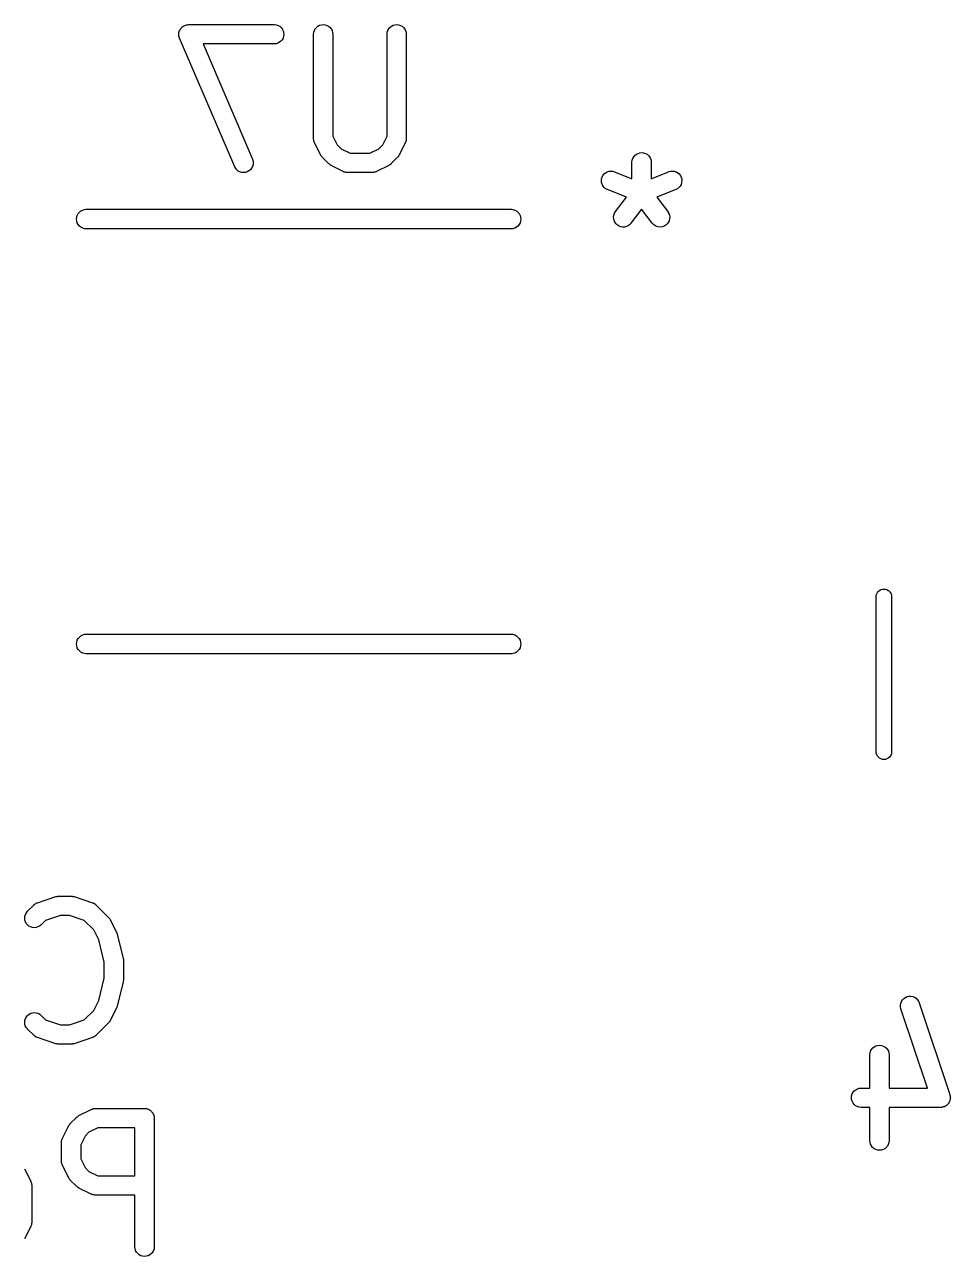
# Model space of a CAD drawing. Extents: x 128.5 to 185.2, y -118.7 to -64.4.
# Drawn here: x 151.16 to 158.36, y -105.75 to -96.17 of the extents above; entities that cross this region are included whole.
import ezdxf

# ---------------------------------------------------------------- set-up
doc = ezdxf.new("R2010")
doc.units = 0
doc.layers.add('BLACK', color=7, linetype='CONTINUOUS')

msp = doc.modelspace()

# ---------------------------------------------------------------- linework, layer by layer
at = {"layer": 'BLACK', "linetype": 'CONTINUOUS'}
for p, q in [((152.363, -96.2183), (152.366, -96.212)), ((152.366, -96.212), (152.369, -96.2059)), ((152.369, -96.2059), (152.37, -96.2057)), ((152.37, -96.2054), (152.374, -96.2)), ((152.37, -96.2057), (152.37, -96.2054)), ((152.374, -96.2), (152.379, -96.1945)), ((152.379, -96.1942), (152.384, -96.1897)), ((152.379, -96.1944), (152.379, -96.1942)), ((152.379, -96.1945), (152.379, -96.1944)), ((152.384, -96.1897), (152.39, -96.1852)), ((152.39, -96.1849), (152.397, -96.1816)), ((152.39, -96.1851), (152.39, -96.1849)), ((152.39, -96.1852), (152.39, -96.1851)), ((152.397, -96.1816), (152.403, -96.1782)), ((152.403, -96.178), (152.41, -96.176)), ((152.403, -96.1782), (152.403, -96.178)), ((152.403, -96.1782), (152.403, -96.1782)), ((152.41, -96.176), (152.417, -96.1739)), ((152.417, -96.1738), (152.424, -96.1731)), ((152.417, -96.1739), (152.417, -96.1738)), ((152.417, -96.1739), (152.417, -96.1739)), ((152.424, -96.1731), (152.431, -96.1724)), ((152.431, -96.1724), (152.432, -96.1724)), ((152.432, -96.1724), (152.432, -96.1724)), ((152.432, -96.1724), (153.099, -96.1724)), ((153.099, -96.1724), (153.1, -96.1724)), ((153.1, -96.1724), (153.114, -96.174)), ((153.114, -96.174), (153.128, -96.1784)), ((153.128, -96.1784), (153.141, -96.1855)), ((153.141, -96.1855), (153.152, -96.1949)), ((153.152, -96.1949), (153.161, -96.2063)), ((153.161, -96.2063), (153.168, -96.2193)), ((153.411, -96.2178), (153.418, -96.205)), ((153.418, -96.205), (153.427, -96.1938)), ((153.427, -96.1938), (153.438, -96.1846)), ((153.438, -96.1846), (153.451, -96.1778)), ((153.451, -96.1778), (153.465, -96.1737)), ((153.465, -96.1737), (153.48, -96.1724)), ((153.48, -96.1724), (153.495, -96.1739)), ((153.495, -96.1739), (153.509, -96.1782)), ((153.509, -96.1782), (153.521, -96.1852)), ((153.521, -96.1852), (153.533, -96.1945)), ((153.533, -96.1945), (153.542, -96.2059)), ((153.542, -96.2059), (153.549, -96.2188)), ((153.982, -96.2178), (153.989, -96.205)), ((153.989, -96.205), (153.998, -96.1938)), ((153.998, -96.1938), (154.01, -96.1846)), ((154.01, -96.1846), (154.023, -96.1778)), ((154.023, -96.1778), (154.037, -96.1737)), ((154.037, -96.1737), (154.051, -96.1724)), ((154.051, -96.1724), (154.066, -96.1739)), ((154.066, -96.1739), (154.08, -96.1782)), ((154.08, -96.1782), (154.093, -96.1852)), ((154.093, -96.1852), (154.104, -96.1945)), ((154.104, -96.1945), (154.113, -96.2059)), ((154.113, -96.2059), (154.12, -96.2188)), ((152.357, -96.2469), (152.358, -96.2399)), ((152.357, -96.2471), (152.357, -96.2469)), ((152.357, -96.2474), (152.357, -96.2471)), ((152.358, -96.2544), (152.357, -96.2474)), ((152.358, -96.2323), (152.36, -96.2256)), ((152.358, -96.2326), (152.358, -96.2323)), ((152.358, -96.2328), (152.358, -96.2326)), ((152.358, -96.2399), (152.358, -96.2328)), ((152.358, -96.2614), (152.358, -96.2544)), ((152.358, -96.2617), (152.358, -96.2614)), ((152.358, -96.2619), (152.358, -96.2617)), ((152.36, -96.2687), (152.358, -96.2619)), ((152.36, -96.2256), (152.363, -96.2188)), ((152.362, -96.2755), (152.36, -96.2687)), ((152.362, -96.2757), (152.362, -96.2755)), ((152.363, -96.276), (152.362, -96.2757)), ((152.363, -96.2186), (152.363, -96.2183)), ((152.363, -96.2188), (152.363, -96.2186)), ((152.363, -96.2769), (152.363, -96.276)), ((152.791, -97.2769), (152.363, -96.2769)), ((153.14, -96.3098), (153.127, -96.3167)), ((153.151, -96.3006), (153.14, -96.3098)), ((153.161, -96.2893), (153.151, -96.3006)), ((153.168, -96.2764), (153.161, -96.2893)), ((153.168, -96.2193), (153.172, -96.2333)), ((153.172, -96.2625), (153.168, -96.2764)), ((153.172, -96.2333), (153.174, -96.2479)), ((153.174, -96.2479), (153.172, -96.2625)), ((153.404, -96.2463), (153.406, -96.2318)), ((153.404, -96.2474), (153.404, -96.2463)), ((153.404, -97.0569), (153.404, -96.2474)), ((153.406, -96.2318), (153.411, -96.2178)), ((153.549, -96.2188), (153.553, -96.2328)), ((153.553, -96.2328), (153.554, -96.2474)), ((153.554, -96.2474), (153.554, -97.0392)), ((153.976, -96.2463), (153.978, -96.2318)), ((153.976, -96.2474), (153.976, -96.2463)), ((153.976, -97.0392), (153.976, -96.2474)), ((153.978, -96.2318), (153.982, -96.2178)), ((154.12, -96.2188), (154.124, -96.2328)), ((154.124, -96.2328), (154.126, -96.2474)), ((154.126, -96.2474), (154.126, -97.0569)), ((153.099, -96.3224), (152.546, -96.3224)), ((152.546, -96.3224), (152.929, -97.2178)), ((153.113, -96.321), (153.099, -96.3224)), ((153.127, -96.3167), (153.113, -96.321)), ((153.405, -97.0591), (153.404, -97.0569)), ((153.405, -97.0613), (153.405, -97.0591)), ((153.405, -97.0664), (153.405, -97.0613)), ((153.406, -97.0715), (153.405, -97.0664)), ((153.407, -97.0736), (153.406, -97.0715)), ((153.407, -97.0758), (153.407, -97.0736)), ((153.409, -97.0806), (153.407, -97.0758)), ((153.554, -97.0392), (153.589, -97.1077)), ((153.942, -97.1077), (153.976, -97.0392)), ((154.124, -97.0746), (154.123, -97.0768)), ((154.125, -97.0674), (154.124, -97.0725)), ((154.124, -97.0725), (154.124, -97.0746)), ((154.126, -97.0624), (154.125, -97.0674)), ((154.126, -97.0569), (154.126, -97.058)), ((154.126, -97.058), (154.126, -97.0601)), ((154.126, -97.0601), (154.126, -97.0624)), ((153.41, -97.0855), (153.409, -97.0806)), ((153.411, -97.0874), (153.41, -97.0855)), ((153.412, -97.0895), (153.411, -97.0874)), ((153.412, -97.0904), (153.412, -97.0895)), ((153.46, -97.1857), (153.412, -97.0904)), ((153.589, -97.1077), (153.619, -97.1381)), ((153.619, -97.1381), (153.688, -97.1724)), ((153.843, -97.1724), (153.911, -97.1381)), ((153.911, -97.1381), (153.942, -97.1077)), ((154.118, -97.0904), (154.07, -97.1857)), ((154.119, -97.0884), (154.118, -97.0904)), ((154.12, -97.0864), (154.119, -97.0884)), ((154.121, -97.0816), (154.12, -97.0864)), ((154.123, -97.0768), (154.121, -97.0816)), ((155.928, -97.1728), (155.942, -97.1687)), ((155.942, -97.1687), (155.957, -97.1674)), ((155.957, -97.1674), (155.971, -97.1689)), ((155.971, -97.1689), (155.985, -97.1732)), ((152.929, -97.2178), (152.93, -97.2188)), ((152.93, -97.2188), (152.934, -97.2328)), ((152.934, -97.2619), (152.93, -97.276)), ((152.934, -97.2328), (152.935, -97.2474)), ((152.935, -97.2474), (152.934, -97.2619)), ((153.462, -97.1893), (153.46, -97.1857)), ((153.464, -97.193), (153.462, -97.1893)), ((153.466, -97.1954), (153.464, -97.193)), ((153.468, -97.1981), (153.466, -97.1954)), ((153.471, -97.2011), (153.468, -97.1981)), ((153.473, -97.2044), (153.471, -97.2011)), ((153.474, -97.2052), (153.473, -97.2044)), ((153.522, -97.2528), (153.474, -97.2052)), ((153.525, -97.2555), (153.522, -97.2528)), ((153.528, -97.2584), (153.525, -97.2555)), ((153.531, -97.2601), (153.528, -97.2584)), ((153.533, -97.2621), (153.531, -97.2601)), ((153.537, -97.2641), (153.533, -97.2621)), ((153.54, -97.2664), (153.537, -97.2641)), ((153.541, -97.2668), (153.54, -97.2664)), ((153.636, -97.3145), (153.541, -97.2668)), ((153.688, -97.1724), (153.843, -97.1724)), ((153.989, -97.2668), (153.894, -97.3145)), ((153.993, -97.2646), (153.989, -97.2668)), ((153.997, -97.2627), (153.993, -97.2646)), ((153.999, -97.2607), (153.997, -97.2627)), ((154.002, -97.2591), (153.999, -97.2607)), ((154.005, -97.2562), (154.002, -97.2591)), ((154.008, -97.2535), (154.005, -97.2562)), ((154.009, -97.2528), (154.008, -97.2535)), ((154.056, -97.2052), (154.009, -97.2528)), ((154.059, -97.2019), (154.056, -97.2052)), ((154.062, -97.1989), (154.059, -97.2019)), ((154.064, -97.1963), (154.062, -97.1989)), ((154.066, -97.1939), (154.064, -97.1963)), ((154.068, -97.1902), (154.066, -97.1939)), ((154.07, -97.1866), (154.068, -97.1902)), ((154.07, -97.1857), (154.07, -97.1866)), ((155.881, -97.2413), (155.883, -97.2268)), ((155.881, -97.2424), (155.881, -97.2413)), ((155.881, -97.3697), (155.881, -97.2424)), ((155.883, -97.2268), (155.887, -97.2128)), ((155.887, -97.2128), (155.894, -97.2)), ((155.894, -97.2), (155.904, -97.1888)), ((155.904, -97.1888), (155.915, -97.1796)), ((155.915, -97.1796), (155.928, -97.1728)), ((155.985, -97.1732), (155.998, -97.1802)), ((155.998, -97.1802), (156.009, -97.1895)), ((156.009, -97.1895), (156.018, -97.2009)), ((156.018, -97.2009), (156.025, -97.2138)), ((156.025, -97.2138), (156.03, -97.2278)), ((156.03, -97.2278), (156.031, -97.2424)), ((156.031, -97.2424), (156.031, -97.3697)), ((152.799, -97.2898), (152.791, -97.2769)), ((152.808, -97.301), (152.799, -97.2898)), ((152.819, -97.3101), (152.808, -97.301)), ((152.832, -97.3169), (152.819, -97.3101)), ((152.846, -97.3211), (152.832, -97.3169)), ((152.861, -97.3224), (152.846, -97.3211)), ((152.876, -97.3208), (152.861, -97.3224)), ((152.889, -97.3165), (152.876, -97.3208)), ((152.902, -97.3096), (152.889, -97.3165)), ((152.914, -97.3002), (152.902, -97.3096)), ((152.923, -97.2889), (152.914, -97.3002)), ((152.93, -97.276), (152.923, -97.2889)), ((153.638, -97.3153), (153.636, -97.3145)), ((153.64, -97.3163), (153.638, -97.3153)), ((153.645, -97.3179), (153.64, -97.3163)), ((153.65, -97.3197), (153.645, -97.3179)), ((153.652, -97.3201), (153.65, -97.3197)), ((153.654, -97.3207), (153.652, -97.3201)), ((153.659, -97.3213), (153.654, -97.3207)), ((153.665, -97.3222), (153.659, -97.3213)), ((153.667, -97.3221), (153.665, -97.3222)), ((153.669, -97.3224), (153.667, -97.3221)), ((153.67, -97.3224), (153.669, -97.3224)), ((153.86, -97.3224), (153.67, -97.3224)), ((153.863, -97.3222), (153.86, -97.3224)), ((153.865, -97.3223), (153.863, -97.3222)), ((153.87, -97.3215), (153.865, -97.3223)), ((153.875, -97.321), (153.87, -97.3215)), ((153.877, -97.3203), (153.875, -97.321)), ((153.879, -97.32), (153.877, -97.3203)), ((153.884, -97.3182), (153.879, -97.32)), ((153.889, -97.3167), (153.884, -97.3182)), ((153.891, -97.3157), (153.889, -97.3167)), ((153.893, -97.3149), (153.891, -97.3157)), ((153.894, -97.3145), (153.893, -97.3149)), ((155.644, -97.3709), (155.648, -97.3569)), ((155.648, -97.3569), (155.655, -97.3439)), ((155.655, -97.3439), (155.665, -97.3326)), ((155.665, -97.3326), (155.676, -97.3232)), ((155.676, -97.3232), (155.689, -97.3162)), ((155.689, -97.3162), (155.703, -97.3118)), ((155.703, -97.3118), (155.717, -97.3102)), ((155.717, -97.3102), (155.732, -97.3115)), ((155.732, -97.3115), (155.746, -97.3156)), ((155.746, -97.3156), (155.881, -97.3697)), ((156.031, -97.3697), (156.166, -97.3156)), ((156.166, -97.3156), (156.167, -97.3152)), ((156.167, -97.3152), (156.181, -97.3113)), ((156.181, -97.3113), (156.196, -97.3103)), ((156.196, -97.3103), (156.21, -97.312)), ((156.21, -97.312), (156.224, -97.3166)), ((156.224, -97.3166), (156.237, -97.3238)), ((156.237, -97.3238), (156.248, -97.3333)), ((156.248, -97.3333), (156.257, -97.3448)), ((156.257, -97.3448), (156.264, -97.3579)), ((156.264, -97.3579), (156.268, -97.372)), ((155.643, -97.3855), (155.644, -97.3709)), ((155.644, -97.4001), (155.643, -97.3855)), ((155.649, -97.4141), (155.644, -97.4001)), ((155.656, -97.427), (155.649, -97.4141)), ((155.665, -97.4383), (155.656, -97.427)), ((155.676, -97.4476), (155.665, -97.4383)), ((155.689, -97.4545), (155.676, -97.4476)), ((155.69, -97.4549), (155.689, -97.4545)), ((155.837, -97.5138), (155.69, -97.4549)), ((156.222, -97.4549), (156.075, -97.5138)), ((156.235, -97.4481), (156.222, -97.4549)), ((156.246, -97.439), (156.235, -97.4481)), ((156.256, -97.4278), (156.246, -97.439)), ((156.263, -97.415), (156.256, -97.4278)), ((156.267, -97.4011), (156.263, -97.415)), ((156.269, -97.3865), (156.267, -97.4011)), ((156.268, -97.372), (156.269, -97.3865)), ((155.753, -97.626), (155.837, -97.5138)), ((156.075, -97.5138), (156.159, -97.626)), ((151.567, -97.6547), (151.574, -97.6415)), ((151.574, -97.6415), (151.584, -97.6299)), ((151.584, -97.6299), (151.595, -97.6203)), ((151.595, -97.6203), (151.609, -97.6133)), ((151.609, -97.6133), (151.623, -97.6089)), ((151.623, -97.6089), (151.634, -97.6078)), ((151.634, -97.6078), (154.944, -97.6078)), ((154.944, -97.6078), (154.955, -97.6089)), ((154.955, -97.6089), (154.969, -97.6133)), ((154.969, -97.6133), (154.983, -97.6203)), ((154.983, -97.6203), (154.994, -97.6299)), ((154.994, -97.6299), (155.004, -97.6415)), ((155.004, -97.6415), (155.011, -97.6547)), ((155.741, -97.6522), (155.746, -97.6385)), ((155.746, -97.6385), (155.753, -97.626)), ((155.956, -97.6055), (155.873, -97.716)), ((156.039, -97.716), (155.956, -97.6055)), ((156.159, -97.626), (156.159, -97.6268)), ((156.159, -97.6268), (156.167, -97.6394)), ((156.167, -97.6394), (156.172, -97.6532)), ((151.561, -97.684), (151.563, -97.6691)), ((151.563, -97.6989), (151.561, -97.684)), ((151.563, -97.6691), (151.567, -97.6547)), ((151.567, -97.7133), (151.563, -97.6989)), ((151.574, -97.7265), (151.567, -97.7133)), ((151.584, -97.7381), (151.574, -97.7265)), ((151.595, -97.7477), (151.584, -97.7381)), ((154.994, -97.7381), (154.983, -97.7477)), ((155.004, -97.7265), (154.994, -97.7381)), ((155.011, -97.7133), (155.004, -97.7265)), ((155.011, -97.6547), (155.015, -97.6691)), ((155.015, -97.6989), (155.011, -97.7133)), ((155.015, -97.6691), (155.017, -97.684)), ((155.017, -97.684), (155.015, -97.6989)), ((155.738, -97.6667), (155.741, -97.6522)), ((155.739, -97.6813), (155.738, -97.6667)), ((155.742, -97.6955), (155.739, -97.6813)), ((155.748, -97.7088), (155.742, -97.6955)), ((155.757, -97.7207), (155.748, -97.7088)), ((155.768, -97.7306), (155.757, -97.7207)), ((155.78, -97.7383), (155.768, -97.7306)), ((155.794, -97.7434), (155.78, -97.7383)), ((155.808, -97.7458), (155.794, -97.7434)), ((155.823, -97.7453), (155.808, -97.7458)), ((155.837, -97.742), (155.823, -97.7453)), ((155.851, -97.736), (155.837, -97.742)), ((155.862, -97.7274), (155.851, -97.736)), ((155.873, -97.7168), (155.862, -97.7274)), ((155.873, -97.716), (155.873, -97.7168)), ((156.049, -97.7267), (156.039, -97.716)), ((156.061, -97.7354), (156.049, -97.7267)), ((156.074, -97.7416), (156.061, -97.7354)), ((156.088, -97.7452), (156.074, -97.7416)), ((156.103, -97.7459), (156.088, -97.7452)), ((156.117, -97.7437), (156.103, -97.7459)), ((156.131, -97.7388), (156.117, -97.7437)), ((156.143, -97.7313), (156.131, -97.7388)), ((156.154, -97.7215), (156.143, -97.7313)), ((156.163, -97.7097), (156.154, -97.7215)), ((156.169, -97.6965), (156.163, -97.7097)), ((156.173, -97.6823), (156.169, -97.6965)), ((156.172, -97.6532), (156.174, -97.6677)), ((156.174, -97.6677), (156.173, -97.6823)), ((151.609, -97.7547), (151.595, -97.7477)), ((151.623, -97.7591), (151.609, -97.7547)), ((151.634, -97.7602), (151.623, -97.7591)), ((154.944, -97.7602), (151.634, -97.7602)), ((154.955, -97.7591), (154.944, -97.7602)), ((154.969, -97.7547), (154.955, -97.7591)), ((154.983, -97.7477), (154.969, -97.7547)), ((157.78, -100.617), (157.781, -100.608)), ((157.78, -101.827), (157.78, -100.617)), ((157.781, -100.608), (157.784, -100.597)), ((157.784, -100.597), (157.79, -100.586)), ((157.79, -100.586), (157.797, -100.577)), ((157.797, -100.577), (157.807, -100.57)), ((157.807, -100.57), (157.817, -100.564)), ((157.817, -100.564), (157.828, -100.561)), ((157.828, -100.561), (157.84, -100.56)), ((157.84, -100.56), (157.852, -100.561)), ((157.852, -100.561), (157.863, -100.564)), ((157.863, -100.564), (157.873, -100.57)), ((157.873, -100.57), (157.883, -100.577)), ((157.883, -100.577), (157.89, -100.586)), ((157.89, -100.586), (157.896, -100.597)), ((157.896, -100.597), (157.899, -100.608)), ((157.899, -100.608), (157.9, -100.617)), ((157.9, -100.617), (157.9, -101.827)), ((151.561, -100.986), (151.563, -100.971)), ((151.563, -101.001), (151.561, -100.986)), ((151.563, -100.971), (151.567, -100.957)), ((151.567, -101.015), (151.563, -101.001)), ((151.567, -100.957), (151.574, -100.943)), ((151.574, -100.943), (151.584, -100.932)), ((151.584, -100.932), (151.595, -100.922)), ((151.595, -100.922), (151.609, -100.915)), ((151.609, -100.915), (151.623, -100.911)), ((151.623, -100.911), (151.634, -100.91)), ((151.634, -100.91), (154.944, -100.91)), ((154.944, -100.91), (154.955, -100.911)), ((154.955, -100.911), (154.969, -100.915)), ((154.969, -100.915), (154.983, -100.922)), ((154.983, -100.922), (154.994, -100.932)), ((154.994, -100.932), (155.004, -100.943)), ((155.004, -100.943), (155.011, -100.957)), ((155.011, -100.957), (155.015, -100.971)), ((155.015, -101.001), (155.011, -101.015)), ((155.015, -100.971), (155.017, -100.986)), ((155.017, -100.986), (155.015, -101.001)), ((151.574, -101.029), (151.567, -101.015)), ((151.584, -101.04), (151.574, -101.029)), ((151.595, -101.05), (151.584, -101.04)), ((151.609, -101.057), (151.595, -101.05)), ((151.623, -101.061), (151.609, -101.057)), ((151.634, -101.062), (151.623, -101.061)), ((154.944, -101.062), (151.634, -101.062)), ((154.955, -101.061), (154.944, -101.062)), ((154.969, -101.057), (154.955, -101.061)), ((154.983, -101.05), (154.969, -101.057)), ((154.994, -101.04), (154.983, -101.05)), ((155.004, -101.029), (154.994, -101.04)), ((155.011, -101.015), (155.004, -101.029)), ((157.781, -101.836), (157.78, -101.827)), ((157.784, -101.847), (157.781, -101.836)), ((157.79, -101.858), (157.784, -101.847)), ((157.797, -101.867), (157.79, -101.858)), ((157.89, -101.858), (157.883, -101.867)), ((157.896, -101.847), (157.89, -101.858)), ((157.899, -101.836), (157.896, -101.847)), ((157.9, -101.827), (157.899, -101.836)), ((157.807, -101.874), (157.797, -101.867)), ((157.817, -101.88), (157.807, -101.874)), ((157.828, -101.883), (157.817, -101.88)), ((157.84, -101.884), (157.828, -101.883)), ((157.852, -101.883), (157.84, -101.884)), ((157.863, -101.88), (157.852, -101.883)), ((157.873, -101.874), (157.863, -101.88)), ((157.883, -101.867), (157.873, -101.874)), ((151.232, -103.012), (151.236, -103.009)), ((151.236, -103.009), (151.24, -103.006)), ((151.24, -103.006), (151.242, -103.005)), ((151.242, -103.005), (151.244, -103.004)), ((151.244, -103.004), (151.248, -103.002)), ((151.248, -103.002), (151.253, -102.999)), ((151.253, -102.999), (151.255, -102.999)), ((151.255, -102.999), (151.257, -102.998)), ((151.257, -102.998), (151.4, -102.95)), ((151.4, -102.95), (151.401, -102.95)), ((151.401, -102.95), (151.405, -102.949)), ((151.405, -102.949), (151.409, -102.948)), ((151.409, -102.948), (151.412, -102.948)), ((151.412, -102.948), (151.415, -102.947)), ((151.415, -102.947), (151.419, -102.947)), ((151.419, -102.947), (151.424, -102.946)), ((151.424, -102.946), (151.519, -102.946)), ((151.519, -102.946), (151.52, -102.946)), ((151.52, -102.946), (151.524, -102.947)), ((151.524, -102.947), (151.528, -102.947)), ((151.528, -102.947), (151.531, -102.948)), ((151.531, -102.948), (151.534, -102.948)), ((151.534, -102.948), (151.538, -102.949)), ((151.538, -102.949), (151.542, -102.95)), ((151.542, -102.95), (151.685, -102.998)), ((151.685, -102.998), (151.686, -102.998)), ((151.686, -102.998), (151.688, -102.999)), ((151.688, -102.999), (151.69, -103)), ((151.69, -103), (151.695, -103.002)), ((151.695, -103.002), (151.7, -103.004)), ((151.7, -103.004), (151.701, -103.006)), ((151.701, -103.006), (151.703, -103.007)), ((151.703, -103.007), (151.707, -103.01)), ((151.707, -103.01), (151.711, -103.013)), ((151.158, -103.116), (151.16, -103.102)), ((151.16, -103.102), (151.164, -103.088)), ((151.164, -103.088), (151.171, -103.075)), ((151.171, -103.075), (151.18, -103.064)), ((151.18, -103.064), (151.228, -103.016)), ((151.228, -103.015), (151.23, -103.014)), ((151.228, -103.016), (151.228, -103.015)), ((151.23, -103.014), (151.232, -103.012)), ((151.436, -103.096), (151.321, -103.135)), ((151.507, -103.096), (151.436, -103.096)), ((151.621, -103.135), (151.507, -103.096)), ((151.711, -103.013), (151.713, -103.015)), ((151.713, -103.015), (151.715, -103.016)), ((151.715, -103.016), (151.81, -103.111)), ((151.159, -103.131), (151.158, -103.116)), ((151.164, -103.145), (151.159, -103.131)), ((151.17, -103.158), (151.164, -103.145)), ((151.18, -103.169), (151.17, -103.158)), ((151.191, -103.179), (151.18, -103.169)), ((151.204, -103.186), (151.191, -103.179)), ((151.218, -103.19), (151.204, -103.186)), ((151.232, -103.192), (151.218, -103.19)), ((151.247, -103.19), (151.232, -103.192)), ((151.261, -103.186), (151.247, -103.19)), ((151.274, -103.18), (151.261, -103.186)), ((151.285, -103.17), (151.274, -103.18)), ((151.286, -103.17), (151.285, -103.17)), ((151.321, -103.135), (151.286, -103.17)), ((151.695, -103.209), (151.621, -103.135)), ((151.81, -103.111), (151.811, -103.112)), ((151.811, -103.112), (151.813, -103.115)), ((151.813, -103.115), (151.816, -103.118)), ((151.816, -103.118), (151.818, -103.121)), ((151.818, -103.121), (151.82, -103.123)), ((151.82, -103.123), (151.822, -103.127)), ((151.822, -103.127), (151.824, -103.131)), ((151.824, -103.131), (151.872, -103.226)), ((151.734, -103.286), (151.695, -103.209)), ((151.777, -103.459), (151.734, -103.286)), ((151.872, -103.226), (151.872, -103.227)), ((151.872, -103.227), (151.872, -103.227)), ((151.872, -103.227), (151.872, -103.227)), ((151.872, -103.227), (151.875, -103.234)), ((151.875, -103.234), (151.877, -103.241)), ((151.877, -103.241), (151.877, -103.241)), ((151.877, -103.241), (151.877, -103.241)), ((151.877, -103.241), (151.925, -103.432)), ((151.777, -103.584), (151.777, -103.459)), ((151.925, -103.432), (151.925, -103.433)), ((151.925, -103.433), (151.925, -103.434)), ((151.925, -103.434), (151.926, -103.435)), ((151.926, -103.435), (151.926, -103.441)), ((151.926, -103.441), (151.927, -103.447)), ((151.927, -103.447), (151.927, -103.449)), ((151.927, -103.449), (151.927, -103.45)), ((151.927, -103.45), (151.927, -103.593)), ((151.734, -103.757), (151.777, -103.584)), ((151.925, -103.611), (151.877, -103.801)), ((151.926, -103.602), (151.925, -103.608)), ((151.925, -103.608), (151.925, -103.61)), ((151.925, -103.61), (151.925, -103.611)), ((151.927, -103.597), (151.926, -103.602)), ((151.927, -103.593), (151.927, -103.594)), ((151.927, -103.594), (151.927, -103.595)), ((151.927, -103.595), (151.927, -103.597)), ((151.695, -103.834), (151.734, -103.757)), ((157.972, -103.778), (157.977, -103.765)), ((157.977, -103.765), (157.985, -103.752)), ((157.985, -103.752), (157.995, -103.742)), ((157.995, -103.742), (158.007, -103.733)), ((158.007, -103.733), (158.02, -103.727)), ((158.02, -103.727), (158.035, -103.724)), ((158.035, -103.724), (158.049, -103.724)), ((158.049, -103.724), (158.064, -103.727)), ((158.064, -103.727), (158.077, -103.732)), ((158.077, -103.732), (158.09, -103.74)), ((158.09, -103.74), (158.1, -103.75)), ((158.1, -103.75), (158.109, -103.762)), ((158.109, -103.762), (158.115, -103.775)), ((158.115, -103.775), (158.353, -104.489)), ((151.171, -103.884), (151.18, -103.873)), ((151.18, -103.873), (151.192, -103.864)), ((151.192, -103.864), (151.205, -103.857)), ((151.205, -103.857), (151.219, -103.853)), ((151.219, -103.853), (151.233, -103.851)), ((151.233, -103.851), (151.248, -103.853)), ((151.248, -103.853), (151.262, -103.857)), ((151.262, -103.857), (151.275, -103.864)), ((151.275, -103.864), (151.286, -103.873)), ((151.286, -103.873), (151.321, -103.908)), ((151.621, -103.908), (151.695, -103.834)), ((151.872, -103.817), (151.824, -103.912)), ((151.874, -103.81), (151.872, -103.816)), ((151.872, -103.816), (151.872, -103.817)), ((151.872, -103.817), (151.872, -103.817)), ((151.877, -103.803), (151.874, -103.81)), ((151.877, -103.801), (151.877, -103.802)), ((151.877, -103.802), (151.877, -103.803)), ((151.877, -103.803), (151.877, -103.803)), ((157.969, -103.793), (157.972, -103.778)), ((157.969, -103.807), (157.969, -103.793)), ((157.972, -103.821), (157.969, -103.807)), ((157.972, -103.822), (157.972, -103.821)), ((158.178, -104.438), (157.972, -103.822)), ((151.158, -103.925), (151.16, -103.911)), ((151.159, -103.94), (151.158, -103.925)), ((151.163, -103.954), (151.159, -103.94)), ((151.16, -103.911), (151.164, -103.897)), ((151.17, -103.967), (151.163, -103.954)), ((151.164, -103.897), (151.171, -103.884)), ((151.179, -103.978), (151.17, -103.967)), ((151.321, -103.908), (151.436, -103.946)), ((151.436, -103.946), (151.507, -103.946)), ((151.507, -103.946), (151.621, -103.908)), ((151.81, -103.932), (151.715, -104.027)), ((151.813, -103.928), (151.81, -103.932)), ((151.815, -103.925), (151.813, -103.928)), ((151.817, -103.923), (151.815, -103.925)), ((151.819, -103.92), (151.817, -103.923)), ((151.821, -103.917), (151.819, -103.92)), ((151.823, -103.913), (151.821, -103.917)), ((151.824, -103.912), (151.823, -103.913)), ((151.18, -103.979), (151.179, -103.978)), ((151.228, -104.027), (151.18, -103.979)), ((151.229, -104.028), (151.228, -104.027)), ((151.231, -104.03), (151.229, -104.028)), ((151.235, -104.033), (151.231, -104.03)), ((151.239, -104.036), (151.235, -104.033)), ((151.241, -104.037), (151.239, -104.036)), ((151.243, -104.038), (151.241, -104.037)), ((151.247, -104.041), (151.243, -104.038)), ((151.252, -104.043), (151.247, -104.041)), ((151.254, -104.044), (151.252, -104.043)), ((151.256, -104.045), (151.254, -104.044)), ((151.257, -104.045), (151.256, -104.045)), ((151.4, -104.093), (151.257, -104.045)), ((151.685, -104.045), (151.542, -104.093)), ((151.687, -104.044), (151.685, -104.045)), ((151.689, -104.043), (151.687, -104.044)), ((151.694, -104.041), (151.689, -104.043)), ((151.699, -104.039), (151.694, -104.041)), ((151.701, -104.038), (151.699, -104.039)), ((151.702, -104.037), (151.701, -104.038)), ((151.706, -104.033), (151.702, -104.037)), ((151.711, -104.031), (151.706, -104.033)), ((151.712, -104.029), (151.711, -104.031)), ((151.714, -104.028), (151.712, -104.029)), ((151.715, -104.027), (151.714, -104.028)), ((151.404, -104.093), (151.4, -104.093)), ((151.408, -104.095), (151.404, -104.093)), ((151.411, -104.095), (151.408, -104.095)), ((151.414, -104.096), (151.411, -104.095)), ((151.418, -104.096), (151.414, -104.096)), ((151.422, -104.096), (151.418, -104.096)), ((151.424, -104.096), (151.422, -104.096)), ((151.519, -104.096), (151.424, -104.096)), ((151.523, -104.096), (151.519, -104.096)), ((151.527, -104.096), (151.523, -104.096)), ((151.53, -104.095), (151.527, -104.096)), ((151.533, -104.095), (151.53, -104.095)), ((151.537, -104.094), (151.533, -104.095)), ((151.541, -104.093), (151.537, -104.094)), ((151.542, -104.093), (151.541, -104.093)), ((157.732, -104.164), (157.737, -104.15)), ((157.737, -104.15), (157.744, -104.137)), ((157.744, -104.137), (157.753, -104.126)), ((157.753, -104.126), (157.764, -104.117)), ((157.764, -104.117), (157.777, -104.11)), ((157.777, -104.11), (157.791, -104.106)), ((157.791, -104.106), (157.806, -104.105)), ((157.806, -104.105), (157.821, -104.106)), ((157.821, -104.106), (157.835, -104.111)), ((157.835, -104.111), (157.847, -104.118)), ((157.847, -104.118), (157.859, -104.127)), ((157.859, -104.127), (157.868, -104.138)), ((157.868, -104.138), (157.875, -104.151)), ((157.875, -104.151), (157.879, -104.165)), ((157.731, -104.179), (157.732, -104.164)), ((157.731, -104.18), (157.731, -104.179)), ((157.731, -104.438), (157.731, -104.18)), ((157.879, -104.165), (157.881, -104.18)), ((157.881, -104.18), (157.881, -104.438)), ((157.621, -104.451), (157.634, -104.444)), ((157.634, -104.444), (157.648, -104.439)), ((157.648, -104.439), (157.663, -104.438)), ((157.663, -104.438), (157.731, -104.438)), ((157.881, -104.438), (158.178, -104.438)), ((157.588, -104.513), (157.589, -104.498)), ((157.589, -104.527), (157.588, -104.513)), ((157.589, -104.498), (157.594, -104.484)), ((157.593, -104.541), (157.589, -104.527)), ((157.6, -104.554), (157.593, -104.541)), ((157.594, -104.484), (157.6, -104.471)), ((157.6, -104.471), (157.61, -104.46)), ((157.61, -104.46), (157.621, -104.451)), ((158.351, -104.542), (158.349, -104.545)), ((158.352, -104.538), (158.351, -104.542)), ((158.354, -104.534), (158.352, -104.538)), ((158.353, -104.489), (158.353, -104.49)), ((158.353, -104.49), (158.354, -104.495)), ((158.354, -104.495), (158.355, -104.499)), ((158.355, -104.528), (158.354, -104.531)), ((158.354, -104.531), (158.354, -104.534)), ((158.355, -104.499), (158.356, -104.502)), ((158.356, -104.524), (158.355, -104.528)), ((158.356, -104.502), (158.356, -104.505)), ((158.356, -104.505), (158.356, -104.509)), ((158.356, -104.509), (158.357, -104.514)), ((158.357, -104.514), (158.356, -104.516)), ((158.356, -104.516), (158.356, -104.519)), ((158.356, -104.519), (158.356, -104.524)), ((151.58, -104.652), (151.676, -104.604)), ((151.676, -104.604), (151.677, -104.604)), ((151.677, -104.604), (151.679, -104.603)), ((151.679, -104.603), (151.681, -104.602)), ((151.681, -104.602), (151.686, -104.601)), ((151.686, -104.601), (151.69, -104.599)), ((151.69, -104.599), (151.693, -104.598)), ((151.693, -104.598), (151.695, -104.598)), ((151.695, -104.598), (151.7, -104.597)), ((151.7, -104.597), (151.705, -104.597)), ((151.705, -104.597), (151.707, -104.597)), ((151.707, -104.597), (151.709, -104.596)), ((151.709, -104.596), (152.09, -104.596)), ((152.09, -104.596), (152.091, -104.596)), ((152.091, -104.596), (152.091, -104.596)), ((152.091, -104.596), (152.091, -104.596)), ((152.091, -104.596), (152.091, -104.596)), ((152.091, -104.596), (152.098, -104.597)), ((152.098, -104.597), (152.105, -104.598)), ((152.105, -104.598), (152.106, -104.598)), ((152.106, -104.598), (152.106, -104.598)), ((152.106, -104.598), (152.112, -104.6)), ((152.112, -104.6), (152.119, -104.602)), ((152.119, -104.602), (152.119, -104.602)), ((152.119, -104.602), (152.12, -104.602)), ((152.12, -104.602), (152.126, -104.606)), ((152.126, -104.606), (152.132, -104.609)), ((152.132, -104.609), (152.132, -104.609)), ((152.132, -104.609), (152.133, -104.609)), ((152.133, -104.609), (152.138, -104.614)), ((152.138, -104.614), (152.143, -104.619)), ((152.143, -104.619), (152.144, -104.619)), ((152.144, -104.619), (152.144, -104.619)), ((152.144, -104.619), (152.148, -104.624)), ((152.148, -104.624), (152.153, -104.63)), ((152.153, -104.63), (152.153, -104.63)), ((152.153, -104.63), (152.153, -104.63)), ((152.153, -104.63), (152.156, -104.637)), ((152.156, -104.637), (152.16, -104.643)), ((157.609, -104.566), (157.6, -104.554)), ((157.62, -104.575), (157.609, -104.566)), ((157.633, -104.582), (157.62, -104.575)), ((157.647, -104.586), (157.633, -104.582)), ((157.662, -104.588), (157.647, -104.586)), ((157.663, -104.588), (157.662, -104.588)), ((157.731, -104.588), (157.663, -104.588)), ((157.731, -104.846), (157.731, -104.588)), ((158.282, -104.588), (157.881, -104.588)), ((157.881, -104.588), (157.881, -104.846)), ((158.286, -104.588), (158.282, -104.588)), ((158.291, -104.588), (158.286, -104.588)), ((158.293, -104.587), (158.291, -104.588)), ((158.296, -104.587), (158.293, -104.587)), ((158.301, -104.585), (158.296, -104.587)), ((158.305, -104.584), (158.301, -104.585)), ((158.308, -104.583), (158.305, -104.584)), ((158.31, -104.582), (158.308, -104.583)), ((158.314, -104.58), (158.31, -104.582)), ((158.318, -104.578), (158.314, -104.58)), ((158.321, -104.577), (158.318, -104.578)), ((158.323, -104.576), (158.321, -104.577)), ((158.327, -104.573), (158.323, -104.576)), ((158.33, -104.57), (158.327, -104.573)), ((158.332, -104.568), (158.33, -104.57)), ((158.335, -104.566), (158.332, -104.568)), ((158.337, -104.563), (158.335, -104.566)), ((158.341, -104.56), (158.337, -104.563)), ((158.342, -104.557), (158.341, -104.56)), ((158.344, -104.555), (158.342, -104.557)), ((158.346, -104.551), (158.344, -104.555)), ((158.348, -104.547), (158.346, -104.551)), ((158.349, -104.545), (158.348, -104.547)), ((151.452, -104.828), (151.499, -104.733)), ((151.499, -104.733), (151.5, -104.732)), ((151.5, -104.732), (151.502, -104.729)), ((151.502, -104.729), (151.504, -104.725)), ((151.504, -104.725), (151.506, -104.722)), ((151.506, -104.722), (151.508, -104.72)), ((151.508, -104.72), (151.511, -104.717)), ((151.511, -104.717), (151.513, -104.714)), ((151.513, -104.714), (151.561, -104.666)), ((151.561, -104.666), (151.562, -104.665)), ((151.562, -104.665), (151.565, -104.663)), ((151.565, -104.663), (151.568, -104.66)), ((151.568, -104.66), (151.571, -104.658)), ((151.571, -104.658), (151.573, -104.656)), ((151.573, -104.656), (151.577, -104.654)), ((151.577, -104.654), (151.58, -104.652)), ((152.16, -104.643), (152.16, -104.643)), ((152.16, -104.643), (152.16, -104.643)), ((152.16, -104.643), (152.162, -104.65)), ((152.162, -104.65), (152.164, -104.657)), ((152.164, -104.657), (152.164, -104.657)), ((152.164, -104.657), (152.164, -104.657)), ((152.164, -104.657), (152.165, -104.664)), ((152.165, -104.664), (152.165, -104.671)), ((152.165, -104.671), (152.165, -105.671)), ((151.45, -104.832), (151.451, -104.83)), ((151.451, -104.83), (151.452, -104.828)), ((151.628, -104.811), (151.594, -104.88)), ((151.658, -104.781), (151.628, -104.811)), ((151.727, -104.746), (151.658, -104.781)), ((152.015, -104.746), (151.727, -104.746)), ((152.015, -105.12), (152.015, -104.746)), ((151.444, -104.856), (151.445, -104.851)), ((151.444, -104.859), (151.444, -104.856)), ((151.444, -104.861), (151.444, -104.859)), ((151.444, -104.862), (151.444, -104.861)), ((151.444, -105.005), (151.444, -104.862)), ((151.445, -104.846), (151.446, -104.844)), ((151.445, -104.851), (151.445, -104.846)), ((151.446, -104.842), (151.448, -104.837)), ((151.446, -104.844), (151.446, -104.842)), ((151.448, -104.837), (151.45, -104.832)), ((151.594, -104.88), (151.594, -104.987)), ((157.732, -104.861), (157.731, -104.846)), ((157.736, -104.875), (157.732, -104.861)), ((157.743, -104.888), (157.736, -104.875)), ((157.752, -104.899), (157.743, -104.888)), ((157.764, -104.909), (157.752, -104.899)), ((157.776, -104.916), (157.764, -104.909)), ((157.79, -104.92), (157.776, -104.916)), ((157.805, -104.921), (157.79, -104.92)), ((157.82, -104.92), (157.805, -104.921)), ((157.834, -104.916), (157.82, -104.92)), ((157.847, -104.909), (157.834, -104.916)), ((157.858, -104.9), (157.847, -104.909)), ((157.867, -104.889), (157.858, -104.9)), ((157.874, -104.876), (157.867, -104.889)), ((157.879, -104.862), (157.874, -104.876)), ((157.881, -104.847), (157.879, -104.862)), ((157.881, -104.846), (157.881, -104.847)), ((151.444, -105.007), (151.444, -105.005)), ((151.444, -105.009), (151.444, -105.007)), ((151.445, -105.014), (151.444, -105.009)), ((151.445, -105.019), (151.445, -105.014)), ((151.446, -105.021), (151.445, -105.019)), ((151.446, -105.024), (151.446, -105.021)), ((151.594, -104.987), (151.628, -105.056)), ((151.157, -105.066), (151.205, -105.162)), ((151.448, -105.028), (151.446, -105.024)), ((151.449, -105.033), (151.448, -105.028)), ((151.45, -105.035), (151.449, -105.033)), ((151.451, -105.037), (151.45, -105.035)), ((151.452, -105.038), (151.451, -105.037)), ((151.499, -105.133), (151.452, -105.038)), ((151.628, -105.056), (151.658, -105.086)), ((151.658, -105.086), (151.727, -105.12)), ((151.205, -105.162), (151.205, -105.163)), ((151.205, -105.163), (151.206, -105.165)), ((151.206, -105.165), (151.207, -105.167)), ((151.207, -105.167), (151.209, -105.172)), ((151.209, -105.172), (151.21, -105.176)), ((151.21, -105.176), (151.211, -105.179)), ((151.211, -105.179), (151.211, -105.181)), ((151.211, -105.181), (151.212, -105.186)), ((151.212, -105.186), (151.213, -105.191)), ((151.213, -105.191), (151.213, -105.193)), ((151.213, -105.193), (151.213, -105.195)), ((151.213, -105.195), (151.213, -105.481)), ((151.502, -105.137), (151.499, -105.133)), ((151.503, -105.141), (151.502, -105.137)), ((151.505, -105.143), (151.503, -105.141)), ((151.507, -105.146), (151.505, -105.143)), ((151.51, -105.149), (151.507, -105.146)), ((151.513, -105.152), (151.51, -105.149)), ((151.513, -105.153), (151.513, -105.152)), ((151.561, -105.201), (151.513, -105.153)), ((151.564, -105.203), (151.561, -105.201)), ((151.567, -105.206), (151.564, -105.203)), ((151.57, -105.208), (151.567, -105.206)), ((151.572, -105.21), (151.57, -105.208)), ((151.576, -105.212), (151.572, -105.21)), ((151.58, -105.214), (151.576, -105.212)), ((151.727, -105.12), (152.015, -105.12)), ((151.58, -105.215), (151.58, -105.214)), ((151.676, -105.262), (151.58, -105.215)), ((151.678, -105.263), (151.676, -105.262)), ((151.68, -105.264), (151.678, -105.263)), ((151.685, -105.266), (151.68, -105.264)), ((151.689, -105.268), (151.685, -105.266)), ((151.692, -105.268), (151.689, -105.268)), ((151.694, -105.269), (151.692, -105.268)), ((151.699, -105.269), (151.694, -105.269)), ((151.704, -105.27), (151.699, -105.269)), ((151.706, -105.27), (151.704, -105.27)), ((151.708, -105.27), (151.706, -105.27)), ((151.709, -105.27), (151.708, -105.27)), ((152.015, -105.27), (151.709, -105.27)), ((152.015, -105.671), (152.015, -105.27)), ((151.21, -105.501), (151.208, -105.506)), ((151.211, -105.499), (151.21, -105.501)), ((151.212, -105.491), (151.211, -105.496)), ((151.211, -105.496), (151.211, -105.499)), ((151.213, -105.486), (151.212, -105.491)), ((151.213, -105.481), (151.213, -105.482)), ((151.213, -105.482), (151.213, -105.484)), ((151.213, -105.484), (151.213, -105.486)), ((151.205, -105.514), (151.157, -105.61)), ((151.206, -105.512), (151.205, -105.514)), ((151.207, -105.51), (151.206, -105.512)), ((151.208, -105.506), (151.207, -105.51)), ((152.017, -105.686), (152.015, -105.671)), ((152.021, -105.7), (152.017, -105.686)), ((152.164, -105.687), (152.159, -105.701)), ((152.165, -105.672), (152.164, -105.687)), ((152.165, -105.671), (152.165, -105.672)), ((152.028, -105.713), (152.021, -105.7)), ((152.037, -105.724), (152.028, -105.713)), ((152.048, -105.734), (152.037, -105.724)), ((152.061, -105.741), (152.048, -105.734)), ((152.075, -105.745), (152.061, -105.741)), ((152.09, -105.746), (152.075, -105.745)), ((152.104, -105.745), (152.09, -105.746)), ((152.118, -105.741), (152.104, -105.745)), ((152.131, -105.734), (152.118, -105.741)), ((152.143, -105.725), (152.131, -105.734)), ((152.152, -105.714), (152.143, -105.725)), ((152.159, -105.701), (152.152, -105.714))]:
    msp.add_line(p, q, dxfattribs=at)

doc.saveas('drawing.dxf')
